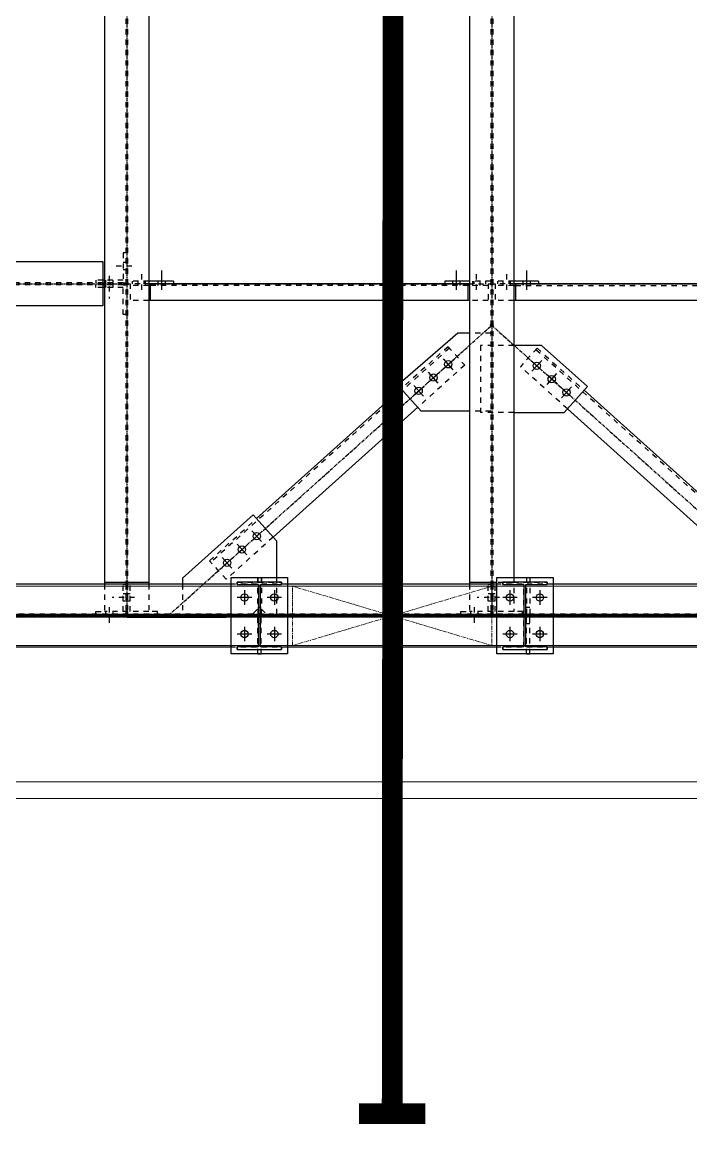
# Model space of a CAD drawing. Header units: inches. Extents: x 209270 to 234360, y -180214 to -150194.
# Drawn here: x 218898 to 220911, y -166874 to -163477 of the extents above; entities that cross this region are included whole.
import ezdxf

# ---------------------------------------------------------------- set-up
doc = ezdxf.new("R2010")
doc.units = ezdxf.units.IN
doc.header["$LTSCALE"] = 10
doc.header["$MEASUREMENT"] = 0
for name, pattern in [('CENTER', [2, 1.25, -0.25, 0.25, -0.25]), ('DXK_LINE_DOT2', [3.9198, 1.9599, -1.9599]), ('DXK_LINE_DOT5', [7.8785, 2.979, -0.9799, 0.9799, -0.9799, 0.9799, -0.9799]), ('HIDDEN', [0.375, 0.25, -0.125]), ('PHANTOM', [2.5, 1.25, -0.25, 0.25, -0.25, 0.25, -0.25])]:
    doc.linetypes.add(name, pattern=pattern)
doc.layers.get('0').update_dxf_attribs({"color": 1})
for name, color, linetype in [('_BLUE_0', 5, 'Continuous'), ('_BLUE_1', 5, 'Continuous'), ('_BLUE_2', 5, 'Continuous'), ('_BLUE_4', 5, 'Continuous')]:
    doc.layers.add(name, color=color, linetype=linetype)
for name, color, linetype, lineweight in [('CEN', 1, 'CENTER', 9), ('CENTER', 1, 'CENTER', 9), ('DIM', 1, 'Continuous', 13), ('DIM.', 1, 'Continuous', 13), ('handrail', 1, 'FENCELINE1', 9), ('HIDDEN', 1, 'HIDDEN', 9), ('hoist', 1, 'Continuous', 9), ('MAIN OBJECT', 1, 'Continuous', 18), ('PHANTOM', 1, 'PHANTOM', 0), ('Sheeting', 1, 'Continuous', 0)]:
    doc.layers.add(name, color=color, linetype=linetype, lineweight=lineweight)
doc.linetypes.add('FENCELINE1', pattern='A,0.25,-0.1,[133,arial.ttf,S=0.1,R=0,X=-0.1,Y=0],-0.1,1', length=1.45)

# ---------------------------------------------------------------- blocks, each defined once
blk = doc.blocks.new('A$C67244592')
at = {"layer": 'hoist', "lineweight": 0, "const_width": 62.5}
blk.add_lwpolyline([(0, -500), (4.3, 5159.9, 0.081795), (-153.3, 6122), (-1342.4, 9643.9, -0.081584), (-1500.1, 10603.6), (-1500.1, 15050)], format="xyb", dxfattribs=at)
blk.add_lwpolyline([(-100, -500), (100, -500)], dxfattribs=at)
blk = doc.blocks.new('A$C1b4ed5d7')
at = {"layer": 'PHANTOM', "elevation": -0.8}
for points in [[(-660, 10500), (12160, 10500), (12160, -550), (-660, -550)], [(-610, 10450), (12110, 10450), (12110, -500), (-610, -500)]]:
    blk.add_lwpolyline(points, close=True, dxfattribs=at)
blk = doc.blocks.new('MECH_DRAWING')
at = {"layer": 'CEN'}
blk.add_line((217212.2, -165263.7), (228311.6, -165263.7), dxfattribs=at)
at = {"layer": 'CEN', "elevation": 0.8}
blk.add_lwpolyline([(217011.9, -155263.7), (228511.9, -155263.7), (228511.9, -165263.7), (217011.9, -165263.7)], close=True, dxfattribs=at)
blk.add_lwpolyline([(217011.9, -165263.7), (217011.9, -165263.7), (228511.9, -165263.7), (228511.9, -165268.7)], dxfattribs=at)
at = {"layer": 'CENTER'}
for p, q in [((219711.9, -165353.4), (220311.9, -165174.6)), ((220311.9, -165353.4), (219711.9, -165174.6))]:
    blk.add_line(p, q, dxfattribs=at)
blk.add_lwpolyline([(219711.9, -165174.6), (220311.9, -165174.6), (220311.9, -165353.4), (219711.9, -165353.4)], close=True, dxfattribs=at)
at = {"layer": 'handrail', "const_width": 10}
blk.add_lwpolyline([(217011.9, -157988.4), (217011.9, -165263.7), (228511.9, -165263.7), (228511.9, -163968.7)], dxfattribs=at)
at = {"layer": 'HIDDEN', "elevation": 0}
blk.add_lwpolyline([(228307.2, -165268.1), (217216.6, -165268.1), (217216.6, -165259.3), (228307.2, -165259.3)], close=True, dxfattribs=at)
at = {"layer": 'MAIN OBJECT', "elevation": 0}
blk.add_lwpolyline([(228307.2, -165353.1), (217216.6, -165353.1), (217216.6, -165174.3), (228307.2, -165174.3)], close=True, dxfattribs=at)
at = {"layer": 'Sheeting'}
for points in [[(216351.9, -154713.7), (229171.9, -154713.7), (229171.9, -165813.7), (216351.9, -165813.7)], [(216401.9, -154763.7), (229121.9, -154763.7), (229121.9, -165763.7), (216401.9, -165763.7)]]:
    blk.add_lwpolyline(points, close=True, dxfattribs=at)
at = {"layer": 'DIM'}
blk.add_blockref('A$C1b4ed5d7', (217011.9, -176263.7, 0.8), dxfattribs=at)
at = {"layer": 'DIM.'}
blk.add_blockref('A$C67244592', (220011.9, -166263.7), dxfattribs=at)
blk = doc.blocks.new('GridLine-116860372-116905 - 114867')
at = {"layer": '_BLUE_2', "linetype": 'DXK_LINE_DOT5'}
blk.add_line((2535.4, 12570.8), (24512.1, 12570.8), dxfattribs=at)
blk = doc.blocks.new('Part-116860372-114923 - 114867')
at = {"layer": '_BLUE_1', "linetype": 'DXK_LINE_DOT2'}
for p, q in [((12931.8, 12689.6), (12719.3, 12689.6)), ((13931.8, 12689.6), (13719.3, 12689.6)), ((19818.1, 12576.7), (9958.1, 12576.7)), ((19818.1, 12565), (9958.1, 12565)), ((12931.8, 12452.1), (12719.3, 12452.1)), ((13931.8, 12452.1), (13719.3, 12452.1))]:
    blk.add_line(p, q, dxfattribs=at)
at = {"layer": '_BLUE_2', "linetype": 'Continuous'}
for p, q in [((12719.3, 12689.6), (9958.1, 12689.6)), ((13719.3, 12689.6), (12931.8, 12689.6)), ((14781.8, 12689.6), (13931.8, 12689.6)), ((12719.3, 12452.1), (9958.1, 12452.1)), ((13719.3, 12452.1), (12931.8, 12452.1)), ((14781.8, 12452.1), (13931.8, 12452.1))]:
    blk.add_line(p, q, dxfattribs=at)
at = {"layer": '_BLUE_4', "linetype": 'CENTER'}
blk.add_line((9575.6, 12570.8), (20200.6, 12570.8), dxfattribs=at)
blk = doc.blocks.new('Part-116860372-114924 - 114867')
at = {"layer": '_BLUE_4', "linetype": 'Continuous'}
blk.add_hatch(color=256, dxfattribs=at).paths.add_polyline_path([(12825.6, 12565.8, -1), (12825.6, 12575.8, -1)])
at = {"layer": '_BLUE_1', "linetype": 'DXK_LINE_DOT2'}
for p, q in [((12742.3, 12688.1), (12742.3, 12697.8)), ((12742.3, 12697.8), (12908.8, 12697.8)), ((12908.8, 12697.8), (12908.8, 12688.1)), ((12822, 12688.1), (12742.3, 12688.1)), ((12822, 12453.6), (12822, 12688.1)), ((12829.1, 12453.6), (12829.1, 12688.1)), ((12829.1, 12688.1), (12908.8, 12688.1)), ((12742.3, 12443.8), (12742.3, 12453.6)), ((12822, 12453.6), (12742.3, 12453.6)), ((12742.3, 12443.8), (12908.8, 12443.8)), ((12908.8, 12453.6), (12829.1, 12453.6)), ((12908.8, 12453.6), (12908.8, 12443.8))]:
    blk.add_line(p, q, dxfattribs=at)
at = {"layer": '_BLUE_2', "linetype": 'Continuous'}
for p, q in [((12742.3, 12697.8), (12742.3, 12697.8)), ((12908.8, 12697.8), (12742.3, 12697.8)), ((12742.3, 12697.8), (12742.3, 12688.1)), ((12908.8, 12697.8), (12908.8, 12697.8)), ((12908.8, 12688.1), (12908.8, 12697.8)), ((12742.3, 12688.1), (12742.3, 12688.1)), ((12742.3, 12688.1), (12822, 12688.1)), ((12822, 12688.1), (12822, 12688.1)), ((12822, 12688.1), (12822, 12453.6)), ((12829.1, 12688.1), (12829.1, 12688.1)), ((12829.1, 12453.6), (12829.1, 12688.1)), ((12829.1, 12688.1), (12908.8, 12688.1)), ((12908.8, 12688.1), (12908.8, 12688.1)), ((12742.3, 12453.6), (12742.3, 12453.6)), ((12822, 12453.6), (12742.3, 12453.6)), ((12742.3, 12453.6), (12742.3, 12443.8)), ((12742.3, 12443.8), (12742.3, 12443.8)), ((12742.3, 12443.8), (12908.8, 12443.8)), ((12822, 12453.6), (12822, 12453.6)), ((12829.1, 12453.6), (12829.1, 12453.6)), ((12908.8, 12453.6), (12829.1, 12453.6)), ((12908.8, 12453.6), (12908.8, 12453.6)), ((12908.8, 12443.8), (12908.8, 12453.6)), ((12908.8, 12443.8), (12908.8, 12443.8))]:
    blk.add_line(p, q, dxfattribs=at)
at = {"layer": '_BLUE_4', "linetype": 'CENTER'}
blk.add_line((12825.6, 12570.8), (12825.6, 12570.8), dxfattribs=at)
at = {"layer": '_BLUE_4', "linetype": 'Continuous'}
blk.add_circle((12825.6, 12570.8), 5, dxfattribs=at)
blk = doc.blocks.new('Part-116860372-114925 - 114867')
at = {"layer": '_BLUE_4', "linetype": 'Continuous'}
blk.add_hatch(color=256, dxfattribs=at).paths.add_polyline_path([(13825.6, 12565.8, -1), (13825.6, 12575.8, -1)])
at = {"layer": '_BLUE_1', "linetype": 'DXK_LINE_DOT2'}
for p, q in [((13742.3, 12688.1), (13742.3, 12697.8)), ((13742.3, 12697.8), (13908.8, 12697.8)), ((13908.8, 12697.8), (13908.8, 12688.1)), ((13822, 12688.1), (13742.3, 12688.1)), ((13822, 12453.6), (13822, 12688.1)), ((13829.2, 12453.6), (13829.2, 12688.1)), ((13829.2, 12688.1), (13908.8, 12688.1)), ((13742.3, 12443.8), (13742.3, 12453.6)), ((13822, 12453.6), (13742.3, 12453.6)), ((13742.3, 12443.8), (13908.8, 12443.8)), ((13908.8, 12453.6), (13829.2, 12453.6)), ((13908.8, 12453.6), (13908.8, 12443.8))]:
    blk.add_line(p, q, dxfattribs=at)
at = {"layer": '_BLUE_2', "linetype": 'Continuous'}
for p, q in [((13742.3, 12697.8), (13742.3, 12697.8)), ((13908.8, 12697.8), (13742.3, 12697.8)), ((13742.3, 12697.8), (13742.3, 12688.1)), ((13908.8, 12697.8), (13908.8, 12697.8)), ((13908.8, 12688.1), (13908.8, 12697.8)), ((13742.3, 12688.1), (13742.3, 12688.1)), ((13742.3, 12688.1), (13822, 12688.1)), ((13822, 12688.1), (13822, 12688.1)), ((13822, 12688.1), (13822, 12453.6)), ((13829.2, 12688.1), (13829.2, 12688.1)), ((13829.2, 12453.6), (13829.2, 12688.1)), ((13829.2, 12688.1), (13908.8, 12688.1)), ((13908.8, 12688.1), (13908.8, 12688.1)), ((13742.3, 12453.6), (13742.3, 12453.6)), ((13822, 12453.6), (13742.3, 12453.6)), ((13742.3, 12453.6), (13742.3, 12443.8)), ((13742.3, 12443.8), (13742.3, 12443.8)), ((13742.3, 12443.8), (13908.8, 12443.8)), ((13822, 12453.6), (13822, 12453.6)), ((13829.2, 12453.6), (13829.2, 12453.6)), ((13908.8, 12453.6), (13829.2, 12453.6)), ((13908.8, 12453.6), (13908.8, 12453.6)), ((13908.8, 12443.8), (13908.8, 12453.6)), ((13908.8, 12443.8), (13908.8, 12443.8))]:
    blk.add_line(p, q, dxfattribs=at)
at = {"layer": '_BLUE_4', "linetype": 'CENTER'}
blk.add_line((13825.6, 12570.8), (13825.6, 12570.8), dxfattribs=at)
at = {"layer": '_BLUE_4', "linetype": 'Continuous'}
blk.add_circle((13825.6, 12570.8), 5, dxfattribs=at)
blk = doc.blocks.new('Part-116860372-114990 - 114867')
at = {"layer": '_BLUE_4', "linetype": 'Continuous'}
for points in [[(12325.6, 15315.8, -1), (12325.6, 15325.8, -1)], [(12325.6, 12565.8, -1), (12325.6, 12575.8, -1)]]:
    blk.add_hatch(color=256, dxfattribs=at).paths.add_polyline_path(points)
at = {"layer": '_BLUE_1', "linetype": 'DXK_LINE_DOT2'}
for p, q in [((12242.3, 15303.4), (12242.3, 15177.7)), ((12408.8, 15303.4), (12242.3, 15303.4)), ((12322, 15303.4), (12322, 15177.7)), ((12329.1, 15303.4), (12329.1, 15177.7)), ((12408.8, 15303.4), (12408.8, 15177.7)), ((12322, 15171.5), (12322, 12695.8)), ((12329.1, 15171.5), (12329.1, 12695.8)), ((12242.3, 12689.6), (12242.3, 12586.7)), ((12322, 12689.6), (12322, 12586.7)), ((12329.1, 12689.6), (12329.1, 12586.7)), ((12408.8, 12689.6), (12408.8, 12586.7)), ((12408.8, 12586.7), (12242.3, 12586.7))]:
    blk.add_line(p, q, dxfattribs=at)
at = {"layer": '_BLUE_2', "linetype": 'Continuous'}
for p, q in [((12242.3, 15177.7), (12242.3, 12689.6)), ((12408.8, 15171.5), (12242.3, 15171.5)), ((12322, 15177.7), (12322, 15171.5)), ((12329.1, 15177.7), (12329.1, 15171.5)), ((12408.8, 15177.7), (12408.8, 12689.6)), ((12408.8, 12695.8), (12242.3, 12695.8)), ((12322, 12695.8), (12322, 12689.6)), ((12329.1, 12695.8), (12329.1, 12689.6))]:
    blk.add_line(p, q, dxfattribs=at)
at = {"layer": '_BLUE_4', "linetype": 'CENTER'}
blk.add_line((12325.6, 15320.8), (12325.6, 12570.8), dxfattribs=at)
at = {"layer": '_BLUE_4', "linetype": 'Continuous'}
for centre in [(12325.6, 15320.8), (12325.6, 12570.8)]:
    blk.add_circle(centre, 5, dxfattribs=at)
blk = doc.blocks.new('Part-116860372-114991 - 114867')
at = {"layer": '_BLUE_4', "linetype": 'Continuous'}
for points in [[(9575.6, 13815.8, -1), (9575.6, 13825.8, -1)], [(12325.6, 13815.8, -1), (12325.6, 13825.8, -1)]]:
    blk.add_hatch(color=256, dxfattribs=at).paths.add_polyline_path(points)
at = {"layer": '_BLUE_1', "linetype": 'DXK_LINE_DOT2'}
for p, q in [((9458.3, 13824.4), (9458.3, 13904.1)), ((9692.8, 13824.4), (9692.8, 13904.1)), ((9702.6, 13737.6), (9702.6, 13904.1)), ((12236.1, 13824.4), (9458.3, 13824.4)), ((9458.3, 13737.6), (9458.3, 13817.3)), ((12236.1, 13817.3), (9458.3, 13817.3)), ((9692.8, 13737.6), (9692.8, 13817.3)), ((12312, 13824.4), (12236.1, 13824.4)), ((12312, 13817.3), (12242.3, 13817.3)), ((12312, 13824.4), (12312, 13817.3))]:
    blk.add_line(p, q, dxfattribs=at)
at = {"layer": '_BLUE_2', "linetype": 'Continuous'}
for p, q in [((9448.6, 13737.6), (9448.6, 13904.1)), ((9448.6, 13904.1), (12236.1, 13904.1)), ((12236.1, 13904.1), (12236.1, 13737.6)), ((12236.1, 13824.4), (12242.3, 13824.4)), ((12242.3, 13817.3), (12236.1, 13817.3)), ((12236.1, 13737.6), (9448.6, 13737.6))]:
    blk.add_line(p, q, dxfattribs=at)
at = {"layer": '_BLUE_4', "linetype": 'CENTER'}
blk.add_line((9575.6, 13820.8), (12325.6, 13820.8), dxfattribs=at)
at = {"layer": '_BLUE_4', "linetype": 'Continuous'}
for centre in [(9575.6, 13820.8), (12325.6, 13820.8)]:
    blk.add_circle(centre, 5, dxfattribs=at)
blk = doc.blocks.new('Part-116860372-114993 - 114867')
at = {"layer": '_BLUE_4', "linetype": 'Continuous'}
for points in [[(13700.6, 15315.8, -1), (13700.6, 15325.8, -1)], [(13700.6, 12565.8, -1), (13700.6, 12575.8, -1)]]:
    blk.add_hatch(color=256, dxfattribs=at).paths.add_polyline_path(points)
at = {"layer": '_BLUE_1', "linetype": 'DXK_LINE_DOT2'}
for p, q in [((13617.3, 15303.4), (13617.3, 15177.7)), ((13783.8, 15303.4), (13617.3, 15303.4)), ((13697, 15303.4), (13697, 15177.7)), ((13704.1, 15303.4), (13704.1, 15177.7)), ((13783.8, 15303.4), (13783.8, 15171.5)), ((13697, 15171.5), (13697, 12695.8)), ((13704.1, 15171.5), (13704.1, 12695.8)), ((13783.8, 12714.6), (13783.8, 12586.7)), ((13617.3, 12689.6), (13617.3, 12586.7)), ((13697, 12689.6), (13697, 12586.7)), ((13704.1, 12689.6), (13704.1, 12586.7)), ((13783.8, 12695.8), (13719.3, 12695.8)), ((13783.8, 12586.7), (13617.3, 12586.7))]:
    blk.add_line(p, q, dxfattribs=at)
at = {"layer": '_BLUE_2', "linetype": 'Continuous'}
for p, q in [((13617.3, 15177.7), (13617.3, 12689.6)), ((13783.8, 15171.5), (13617.3, 15171.5)), ((13697, 15177.7), (13697, 15171.5)), ((13704.1, 15177.7), (13704.1, 15171.5)), ((13783.8, 15177.7), (13783.8, 12714.6)), ((13719.3, 12695.8), (13617.3, 12695.8)), ((13697, 12695.8), (13697, 12689.6)), ((13704.1, 12695.8), (13704.1, 12689.6))]:
    blk.add_line(p, q, dxfattribs=at)
at = {"layer": '_BLUE_4', "linetype": 'CENTER'}
blk.add_line((13700.6, 15320.8), (13700.6, 12570.8), dxfattribs=at)
at = {"layer": '_BLUE_4', "linetype": 'Continuous'}
for centre in [(13700.6, 15320.8), (13700.6, 12570.8)]:
    blk.add_circle(centre, 5, dxfattribs=at)
blk = doc.blocks.new('Part-116860372-115021 - 114867')
at = {"layer": '_BLUE_4', "linetype": 'Continuous'}
for points in [[(12325.6, 13815.8, -1), (12325.6, 13825.8, -1)], [(13700.6, 13815.8, -1), (13700.6, 13825.8, -1)]]:
    blk.add_hatch(color=256, dxfattribs=at).paths.add_polyline_path(points)
at = {"layer": '_BLUE_1', "linetype": 'DXK_LINE_DOT2'}
for p, q in [((12339.1, 13820.8), (12339.1, 13758.3)), ((12415.1, 13820.8), (12339.1, 13820.8)), ((12408.8, 13814.6), (12339.1, 13814.6)), ((13611.1, 13814.6), (12415.1, 13814.6)), ((13611.1, 13820.8), (13687, 13820.8)), ((13687, 13814.6), (13617.3, 13814.6)), ((13687, 13820.8), (13687, 13758.3)), ((12408.8, 13758.3), (12339.1, 13758.3)), ((13687, 13758.3), (13617.3, 13758.3))]:
    blk.add_line(p, q, dxfattribs=at)
at = {"layer": '_BLUE_2', "linetype": 'Continuous'}
for p, q in [((12415.1, 13814.6), (12408.8, 13814.6)), ((13611.1, 13820.8), (12415.1, 13820.8)), ((12415.1, 13758.3), (12415.1, 13820.8)), ((13611.1, 13820.8), (13611.1, 13758.3)), ((13617.3, 13814.6), (13611.1, 13814.6)), ((13617.3, 13758.3), (12408.8, 13758.3))]:
    blk.add_line(p, q, dxfattribs=at)
at = {"layer": '_BLUE_4', "linetype": 'CENTER'}
for p, q in [((12325.6, 13820.8), (12339.1, 13820.8)), ((12415.1, 13820.8), (13611.1, 13820.8)), ((13687, 13820.8), (13700.6, 13820.8))]:
    blk.add_line(p, q, dxfattribs=at)
at = {"layer": '_BLUE_4', "linetype": 'Continuous'}
for centre in [(12325.6, 13820.8), (13700.6, 13820.8)]:
    blk.add_circle(centre, 5, dxfattribs=at)
blk = doc.blocks.new('Part-116860372-115022 - 114867')
at = {"layer": '_BLUE_4', "linetype": 'Continuous'}
for points in [[(13700.6, 13815.8, -1), (13700.6, 13825.8, -1)], [(15075.6, 13815.8, -1), (15075.6, 13825.8, -1)]]:
    blk.add_hatch(color=256, dxfattribs=at).paths.add_polyline_path(points)
at = {"layer": '_BLUE_1', "linetype": 'DXK_LINE_DOT2'}
for p, q in [((13714.1, 13820.8), (13714.1, 13758.3)), ((13790.1, 13820.8), (13714.1, 13820.8)), ((13783.8, 13814.6), (13714.1, 13814.6)), ((13790.1, 13814.6), (14986.1, 13814.6)), ((14775.6, 13820.8), (14613.1, 13820.8)), ((15062, 13820.8), (14986.1, 13820.8)), ((15062, 13814.6), (14992.3, 13814.6)), ((15062, 13758.3), (15062, 13820.8)), ((13783.8, 13758.3), (13714.1, 13758.3)), ((14775.6, 13758.3), (14613.1, 13758.3)), ((15062, 13758.3), (14986.1, 13758.3))]:
    blk.add_line(p, q, dxfattribs=at)
at = {"layer": '_BLUE_2', "linetype": 'Continuous'}
for p, q in [((13783.8, 13814.6), (13790.1, 13814.6)), ((14613.1, 13820.8), (13790.1, 13820.8)), ((13790.1, 13820.8), (13790.1, 13758.3)), ((14986.1, 13820.8), (14775.6, 13820.8)), ((14986.1, 13820.8), (14986.1, 13758.3)), ((14992.3, 13814.6), (14986.1, 13814.6)), ((14613.1, 13758.3), (13783.8, 13758.3)), ((14992.3, 13758.3), (14775.6, 13758.3))]:
    blk.add_line(p, q, dxfattribs=at)
at = {"layer": '_BLUE_4', "linetype": 'CENTER'}
for p, q in [((13700.6, 13820.8), (13714.1, 13820.8)), ((13790.1, 13820.8), (14613.1, 13820.8)), ((14775.6, 13820.8), (14986.1, 13820.8)), ((15062, 13820.8), (15075.6, 13820.8))]:
    blk.add_line(p, q, dxfattribs=at)
at = {"layer": '_BLUE_4', "linetype": 'Continuous'}
for centre in [(13700.6, 13820.8), (15075.6, 13820.8)]:
    blk.add_circle(centre, 5, dxfattribs=at)
blk = doc.blocks.new('Part-116860372-115068 - 114867')
at = {"layer": '_BLUE_4', "linetype": 'Continuous'}
for points in [[(13700.6, 13659.6, -1), (13700.6, 13669.6, -1)], [(12481.8, 12565.8, -1), (12481.8, 12575.8, -1)]]:
    blk.add_hatch(color=256, dxfattribs=at).paths.add_polyline_path(points)
at = {"layer": '_BLUE_1', "linetype": 'DXK_LINE_DOT2'}
for p, q in [((13541, 13578.5), (12642.9, 12772.5)), ((13536, 13584), (13359.2, 13425.4)), ((13536, 13584), (13598.6, 13514.3)), ((13598.6, 13514.3), (13421.8, 13355.6)), ((12637.9, 12778.1), (12814.7, 12936.7)), ((12877.3, 12867), (12700.5, 12708.3)), ((12700.5, 12708.3), (12637.9, 12778.1))]:
    blk.add_line(p, q, dxfattribs=at)
at = {"layer": '_BLUE_2', "linetype": 'Continuous'}
for p, q in [((13359.2, 13425.4), (12814.7, 12936.7)), ((13421.8, 13355.6), (12877.3, 12867))]:
    blk.add_line(p, q, dxfattribs=at)
at = {"layer": '_BLUE_4', "linetype": 'CENTER'}
blk.add_line((12481.8, 12570.8), (13700.6, 13664.6), dxfattribs=at)
at = {"layer": '_BLUE_4', "linetype": 'Continuous'}
for centre in [(13700.6, 13664.6), (12481.8, 12570.8)]:
    blk.add_circle(centre, 5, dxfattribs=at)
blk = doc.blocks.new('Part-116860372-115069 - 114867')
at = {"layer": '_BLUE_4', "linetype": 'Continuous'}
for points in [[(13700.6, 13659.6, -1), (13700.6, 13669.6, -1)], [(14919.3, 12565.8, -1), (14919.3, 12575.8, -1)]]:
    blk.add_hatch(color=256, dxfattribs=at).paths.add_polyline_path(points)
at = {"layer": '_BLUE_1', "linetype": 'DXK_LINE_DOT2'}
for p, q in [((13871.4, 13578.4), (13808.8, 13508.7)), ((14758.2, 12772.5), (13866.4, 13572.8)), ((13871.4, 13578.4), (14048.2, 13419.8)), ((13985.6, 13350), (13808.8, 13508.7)), ((14763.2, 12778.1), (14586.5, 12936.7)), ((14700.6, 12708.3), (14523.8, 12867)), ((14763.2, 12778.1), (14700.6, 12708.3))]:
    blk.add_line(p, q, dxfattribs=at)
at = {"layer": '_BLUE_2', "linetype": 'Continuous'}
for p, q in [((14586.5, 12936.7), (14048.2, 13419.8)), ((14523.8, 12867), (13985.6, 13350))]:
    blk.add_line(p, q, dxfattribs=at)
at = {"layer": '_BLUE_4', "linetype": 'CENTER'}
blk.add_line((13700.6, 13664.6), (14919.3, 12570.8), dxfattribs=at)
at = {"layer": '_BLUE_4', "linetype": 'Continuous'}
for centre in [(13700.6, 13664.6), (14919.3, 12570.8)]:
    blk.add_circle(centre, 5, dxfattribs=at)
blk = doc.blocks.new('Part-116860372-115223 - 114867')
at = {"layer": '_BLUE_1', "linetype": 'DXK_LINE_DOT2'}
for p, q in [((13714.1, 12689.2), (13704.1, 12689.2)), ((13714.1, 12586.7), (13714.1, 12689.2)), ((13704.1, 12586.7), (13704.1, 12576.7)), ((13816.6, 12586.7), (13783.8, 12586.7)), ((13816.6, 12576.7), (13816.6, 12586.7))]:
    blk.add_line(p, q, dxfattribs=at)
blk = doc.blocks.new('Part-116860372-115219 - 114867')
at = {"layer": '_BLUE_1', "linetype": 'DXK_LINE_DOT2'}
for p, q in [((12339.1, 12689.2), (12329.1, 12689.2)), ((12339.1, 12586.7), (12339.1, 12689.2)), ((12329.1, 12586.7), (12329.1, 12576.7)), ((12441.6, 12586.7), (12408.8, 12586.7)), ((12441.6, 12576.7), (12441.6, 12586.7))]:
    blk.add_line(p, q, dxfattribs=at)
blk = doc.blocks.new('Part-116860372-115218 - 114867')
at = {"layer": '_BLUE_1', "linetype": 'DXK_LINE_DOT2'}
for p, q in [((12312, 12586.7), (12312, 12689.2)), ((12312, 12689.2), (12322, 12689.2)), ((12209.5, 12576.7), (12209.5, 12586.7)), ((12209.5, 12586.7), (12242.3, 12586.7)), ((12322, 12586.7), (12322, 12576.7))]:
    blk.add_line(p, q, dxfattribs=at)
blk = doc.blocks.new('Bolt-116860372-115220 - 114867')
at = {"layer": '_BLUE_1', "linetype": 'DXK_LINE_DOT2'}
for p, q in [((12355.4, 12639.2), (12270.4, 12639.2)), ((12322, 12653), (12312, 12653)), ((12322, 12625.5), (12312, 12625.5)), ((12329.1, 12653), (12322, 12653)), ((12329.1, 12625.5), (12322, 12625.5)), ((12339.1, 12653), (12329.1, 12653)), ((12339.1, 12625.5), (12329.1, 12625.5))]:
    blk.add_line(p, q, dxfattribs=at)
blk = doc.blocks.new('Part-116860372-115222 - 114867')
at = {"layer": '_BLUE_1', "linetype": 'DXK_LINE_DOT2'}
for p, q in [((13687, 12586.7), (13687, 12689.2)), ((13687, 12689.2), (13697, 12689.2)), ((13584.5, 12576.7), (13584.5, 12586.7)), ((13584.5, 12586.7), (13617.3, 12586.7)), ((13697, 12586.7), (13697, 12576.7))]:
    blk.add_line(p, q, dxfattribs=at)
blk = doc.blocks.new('Bolt-116860372-115224 - 114867')
at = {"layer": '_BLUE_1', "linetype": 'DXK_LINE_DOT2'}
for p, q in [((13730.4, 12639.2), (13645.4, 12639.2)), ((13697, 12653), (13687, 12653)), ((13697, 12625.5), (13687, 12625.5)), ((13704.1, 12653), (13697, 12653)), ((13704.1, 12625.5), (13697, 12625.5)), ((13714.1, 12653), (13704.1, 12653)), ((13714.1, 12625.5), (13704.1, 12625.5))]:
    blk.add_line(p, q, dxfattribs=at)
blk = doc.blocks.new('Part-116860372-150366 - 114867')
at = {"layer": '_BLUE_1', "linetype": 'DXK_LINE_DOT2'}
for p, q in [((13831.8, 12427.1), (13831.8, 12565)), ((13844.3, 12540), (13831.8, 12540)), ((13844.3, 12427.1), (13844.3, 12565)), ((13831.8, 12427.1), (13844.3, 12427.1))]:
    blk.add_line(p, q, dxfattribs=at)
blk = doc.blocks.new('Part-116860372-115242 - 114867')
at = {"layer": '_BLUE_1', "linetype": 'DXK_LINE_DOT2'}
for p, q in [((12209.5, 13807.3), (12209.5, 13817.3)), ((12236.1, 13807.3), (12209.5, 13807.3)), ((12236.1, 13817.3), (12242.3, 13817.3)), ((12312, 13807.3), (12242.3, 13807.3)), ((12312, 13817.3), (12322, 13817.3)), ((12312, 13704.8), (12312, 13807.3)), ((12322, 13704.8), (12312, 13704.8))]:
    blk.add_line(p, q, dxfattribs=at)
at = {"layer": '_BLUE_2', "linetype": 'Continuous'}
blk.add_line((12242.3, 13807.3), (12236.1, 13807.3), dxfattribs=at)
blk = doc.blocks.new('Part-116860372-115243 - 114867')
at = {"layer": '_BLUE_1', "linetype": 'DXK_LINE_DOT2'}
for p, q in [((12322, 13936.9), (12312, 13936.9)), ((12312, 13936.9), (12312, 13834.4)), ((12209.5, 13834.4), (12209.5, 13824.4)), ((12236.1, 13834.4), (12209.5, 13834.4)), ((12312, 13834.4), (12242.3, 13834.4)), ((12312, 13824.4), (12322, 13824.4))]:
    blk.add_line(p, q, dxfattribs=at)
at = {"layer": '_BLUE_2', "linetype": 'Continuous'}
blk.add_line((12242.3, 13834.4), (12236.1, 13834.4), dxfattribs=at)
blk = doc.blocks.new('Bolt-116860372-115244 - 114867')
at = {"layer": '_BLUE_1', "linetype": 'DXK_LINE_DOT2'}
for p, q in [((12259.5, 13850.6), (12259.5, 13765.6)), ((12245.8, 13834.4), (12245.8, 13824.4)), ((12245.8, 13824.4), (12245.8, 13817.3)), ((12245.8, 13817.3), (12245.8, 13807.3)), ((12273.3, 13834.4), (12273.3, 13824.4)), ((12273.3, 13824.4), (12273.3, 13817.3)), ((12273.3, 13817.3), (12273.3, 13807.3))]:
    blk.add_line(p, q, dxfattribs=at)
blk = doc.blocks.new('Part-116860372-116130 - 114867')
at = {"layer": '_BLUE_1', "linetype": 'DXK_LINE_DOT2'}
for p, q in [((13658.8, 13588.5), (13658.8, 13336.1)), ((13783.8, 13588.5), (13658.8, 13588.5)), ((13783.8, 13336.1), (13658.8, 13336.1))]:
    blk.add_line(p, q, dxfattribs=at)
at = {"layer": '_BLUE_2', "linetype": 'Continuous'}
for p, q in [((13888.2, 13588.5), (13783.8, 13588.5)), ((14060.7, 13433.8), (13888.2, 13588.5)), ((13973.1, 13336.1), (14060.7, 13433.8)), ((13783.8, 13336.1), (13973.1, 13336.1))]:
    blk.add_line(p, q, dxfattribs=at)
blk = doc.blocks.new('Bolt-116860372-115254 - 114867')
at = {"layer": '_BLUE_1', "linetype": 'DXK_LINE_DOT2'}
for p, q in [((12245.8, 12586.7), (12245.8, 12576.7)), ((12245.8, 12576.7), (12245.8, 12565)), ((12259.5, 12603), (12259.5, 12524.2)), ((12273.3, 12586.7), (12273.3, 12576.7)), ((12273.3, 12576.7), (12273.3, 12565))]:
    blk.add_line(p, q, dxfattribs=at)
blk = doc.blocks.new('Bolt-116860372-115283 - 114867')
at = {"layer": '_BLUE_1', "linetype": 'DXK_LINE_DOT2'}
for p, q in [((13620.8, 12586.7), (13620.8, 12576.7)), ((13620.8, 12576.7), (13620.8, 12565)), ((13634.5, 12603), (13634.5, 12524.2)), ((13648.3, 12586.7), (13648.3, 12576.7)), ((13648.3, 12576.7), (13648.3, 12565))]:
    blk.add_line(p, q, dxfattribs=at)
blk = doc.blocks.new('Bolt-116860372-115291 - 114867')
at = {"layer": '_BLUE_1', "linetype": 'DXK_LINE_DOT2'}
for p, q in [((12345.4, 13886.9), (12266.6, 13886.9)), ((12322, 13900.6), (12312, 13900.6)), ((12329.1, 13900.6), (12322, 13900.6)), ((12322, 13873.1), (12312, 13873.1)), ((12329.1, 13873.1), (12322, 13873.1))]:
    blk.add_line(p, q, dxfattribs=at)
blk = doc.blocks.new('Part-116860372-150369 - 114867')
at = {"layer": '_BLUE_1', "linetype": 'DXK_LINE_DOT2'}
for p, q in [((12819.3, 12714.6), (12819.3, 12576.7)), ((12831.8, 12714.6), (12831.8, 12576.7)), ((12831.8, 12601.7), (12819.3, 12601.7))]:
    blk.add_line(p, q, dxfattribs=at)
blk = doc.blocks.new('Part-116860372-115647 - 114867')
at = {"layer": '_BLUE_1', "linetype": 'DXK_LINE_DOT2'}
for p, q in [((13783.8, 13830.8), (13704.1, 13830.8)), ((13722.9, 13820.8), (13722.9, 13830.8)), ((13766.6, 13820.8), (13766.6, 13830.8))]:
    blk.add_line(p, q, dxfattribs=at)
at = {"layer": '_BLUE_2', "linetype": 'Continuous'}
for p, q in [((13876.6, 13830.8), (13783.8, 13830.8)), ((13790.1, 13820.8), (13783.8, 13820.8)), ((13876.6, 13830.8), (13876.6, 13820.8))]:
    blk.add_line(p, q, dxfattribs=at)
blk = doc.blocks.new('Part-116860372-115648 - 114867')
at = {"layer": '_BLUE_1', "linetype": 'DXK_LINE_DOT2'}
for p, q in [((13697, 13830.8), (13617.3, 13830.8)), ((13634.5, 13820.8), (13634.5, 13830.8)), ((13678.3, 13820.8), (13678.3, 13830.8))]:
    blk.add_line(p, q, dxfattribs=at)
at = {"layer": '_BLUE_2', "linetype": 'Continuous'}
for p, q in [((13617.3, 13830.8), (13524.5, 13830.8)), ((13524.5, 13830.8), (13524.5, 13820.8)), ((13617.3, 13820.8), (13611.1, 13820.8))]:
    blk.add_line(p, q, dxfattribs=at)
blk = doc.blocks.new('Bolt-116860372-115649 - 114867')
at = {"layer": '_BLUE_1', "linetype": 'DXK_LINE_DOT2'}
for p, q in [((13643.3, 13798.3), (13643.3, 13870.8)), ((13629.5, 13820.8), (13629.5, 13830.8)), ((13629.5, 13814.6), (13629.5, 13820.8)), ((13657, 13820.8), (13657, 13830.8)), ((13657, 13814.6), (13657, 13820.8))]:
    blk.add_line(p, q, dxfattribs=at)
at = {"layer": '_BLUE_2', "linetype": 'Continuous'}
for p, q in [((13568.3, 13798.3), (13568.3, 13870.8)), ((13554.5, 13820.8), (13554.5, 13830.8)), ((13554.5, 13814.6), (13554.5, 13820.8)), ((13582, 13820.8), (13582, 13830.8)), ((13582, 13814.6), (13582, 13820.8))]:
    blk.add_line(p, q, dxfattribs=at)
blk = doc.blocks.new('Bolt-116860372-115650 - 114867')
at = {"layer": '_BLUE_1', "linetype": 'DXK_LINE_DOT2'}
for p, q in [((13757.9, 13798.3), (13757.9, 13870.8)), ((13744.1, 13820.8), (13744.1, 13830.8)), ((13744.1, 13814.6), (13744.1, 13820.8)), ((13771.6, 13820.8), (13771.6, 13830.8)), ((13771.6, 13814.6), (13771.6, 13820.8))]:
    blk.add_line(p, q, dxfattribs=at)
at = {"layer": '_BLUE_2', "linetype": 'Continuous'}
for p, q in [((13832.9, 13798.3), (13832.9, 13870.8)), ((13819.1, 13820.8), (13819.1, 13830.8)), ((13819.1, 13814.6), (13819.1, 13820.8)), ((13846.6, 13820.8), (13846.6, 13830.8)), ((13846.6, 13814.6), (13846.6, 13820.8))]:
    blk.add_line(p, q, dxfattribs=at)
blk = doc.blocks.new('Part-116860372-115651 - 114867')
at = {"layer": '_BLUE_1', "linetype": 'DXK_LINE_DOT2'}
for p, q in [((12408.8, 13830.8), (12329.1, 13830.8)), ((12347.9, 13820.8), (12347.9, 13830.8)), ((12391.6, 13820.8), (12391.6, 13830.8))]:
    blk.add_line(p, q, dxfattribs=at)
at = {"layer": '_BLUE_2', "linetype": 'Continuous'}
for p, q in [((12501.6, 13830.8), (12408.8, 13830.8)), ((12415.1, 13820.8), (12408.8, 13820.8)), ((12501.6, 13830.8), (12501.6, 13820.8))]:
    blk.add_line(p, q, dxfattribs=at)
blk = doc.blocks.new('Bolt-116860372-115652 - 114867')
at = {"layer": '_BLUE_1', "linetype": 'DXK_LINE_DOT2'}
for p, q in [((12382.9, 13798.3), (12382.9, 13870.8)), ((12369.1, 13820.8), (12369.1, 13830.8)), ((12369.1, 13814.6), (12369.1, 13820.8)), ((12396.6, 13820.8), (12396.6, 13830.8)), ((12396.6, 13814.6), (12396.6, 13820.8))]:
    blk.add_line(p, q, dxfattribs=at)
at = {"layer": '_BLUE_2', "linetype": 'Continuous'}
for p, q in [((12457.9, 13798.3), (12457.9, 13870.8)), ((12444.1, 13820.8), (12444.1, 13830.8)), ((12444.1, 13814.6), (12444.1, 13820.8)), ((12471.6, 13820.8), (12471.6, 13830.8)), ((12471.6, 13814.6), (12471.6, 13820.8))]:
    blk.add_line(p, q, dxfattribs=at)
blk = doc.blocks.new('Part-116860372-116124 - 114867')
at = {"layer": '_BLUE_1', "linetype": 'DXK_LINE_DOT2'}
for p, q in [((12818.1, 12714.6), (12833.1, 12714.6)), ((12818.1, 12714.6), (12818.1, 12595.5)), ((12833.1, 12714.6), (12833.1, 12595.5)), ((12889.8, 12714.6), (12889.8, 12576.7)), ((12536.4, 12689.6), (12536.4, 12576.7)), ((12799.3, 12576.7), (12818.1, 12595.5)), ((12818.1, 12595.5), (12799.3, 12576.7)), ((12818.1, 12595.5), (12818.1, 12595.5)), ((12833.1, 12595.5), (12851.8, 12576.7))]:
    blk.add_line(p, q, dxfattribs=at)
at = {"layer": '_BLUE_2', "linetype": 'Continuous'}
for p, q in [((12802.2, 12950.7), (12536.4, 12712.2)), ((12889.8, 12853), (12802.2, 12950.7)), ((12889.8, 12853), (12889.8, 12714.6)), ((12536.4, 12712.2), (12536.4, 12689.6))]:
    blk.add_line(p, q, dxfattribs=at)
blk = doc.blocks.new('Bolt-116860372-116125 - 114867')
at = {"layer": '_BLUE_2', "linetype": 'Continuous'}
for p, q in [((12836, 12888.7), (12795.1, 12851.9)), ((12797.1, 12890.8), (12833.9, 12849.8)), ((12780.2, 12838.6), (12739.2, 12801.8)), ((12741.3, 12840.7), (12778.1, 12799.7)), ((12724.3, 12788.5), (12683.4, 12751.8)), ((12685.5, 12790.6), (12722.2, 12749.7))]:
    blk.add_line(p, q, dxfattribs=at)
for centre in [(12815.5, 12870.3), (12759.7, 12820.2), (12703.9, 12770.1)]:
    blk.add_circle(centre, 13.8, dxfattribs=at)
blk = doc.blocks.new('Part-116860372-116127 - 114867')
at = {"layer": '_BLUE_1', "linetype": 'DXK_LINE_DOT2'}
for p, q in [((13697, 13635.2), (13617.3, 13635.2)), ((13697, 13341.7), (13617.3, 13341.7))]:
    blk.add_line(p, q, dxfattribs=at)
at = {"layer": '_BLUE_2', "linetype": 'Continuous'}
for p, q in [((13573.2, 13635.2), (13346.7, 13439.4)), ((13617.3, 13635.2), (13573.2, 13635.2)), ((13434.3, 13341.7), (13346.7, 13439.4)), ((13617.3, 13341.7), (13434.3, 13341.7))]:
    blk.add_line(p, q, dxfattribs=at)
blk = doc.blocks.new('Bolt-116860372-116128 - 114867')
at = {"layer": '_BLUE_2', "linetype": 'Continuous'}
for p, q in [((13516.3, 13499.2), (13557.3, 13536)), ((13555.2, 13497.1), (13518.4, 13538.1)), ((13460.5, 13449.1), (13501.4, 13485.9)), ((13499.3, 13447), (13462.6, 13488)), ((13404.7, 13399), (13445.6, 13435.8)), ((13443.5, 13397), (13406.8, 13437.9))]:
    blk.add_line(p, q, dxfattribs=at)
for centre in [(13536.8, 13517.6), (13481, 13467.5), (13425.2, 13417.4)]:
    blk.add_circle(centre, 13.8, dxfattribs=at)
blk = doc.blocks.new('Bolt-116860372-116131 - 114867')
at = {"layer": '_BLUE_2', "linetype": 'Continuous'}
for p, q in [((13891.1, 13493.6), (13850.1, 13530.4)), ((13889, 13532.5), (13852.2, 13491.5)), ((13946.9, 13443.5), (13906, 13480.3)), ((13944.8, 13482.4), (13908.1, 13441.4)), ((14002.7, 13393.4), (13961.8, 13430.2)), ((14000.6, 13432.3), (13963.9, 13391.3))]:
    blk.add_line(p, q, dxfattribs=at)
for centre in [(13870.6, 13512), (13926.4, 13461.9), (13982.2, 13411.8)]:
    blk.add_circle(centre, 13.8, dxfattribs=at)
blk = doc.blocks.new('Part-116860372-150367 - 114867')
at = {"layer": '_BLUE_1', "linetype": 'DXK_LINE_DOT2'}
for p, q in [((13831.8, 12714.6), (13831.8, 12576.7)), ((13831.8, 12714.6), (13844.3, 12714.6)), ((13844.3, 12714.6), (13844.3, 12576.7)), ((13844.3, 12601.7), (13831.8, 12601.7))]:
    blk.add_line(p, q, dxfattribs=at)
blk = doc.blocks.new('Part-116860372-116866 - 114867')
at = {"layer": '_BLUE_2', "linetype": 'Continuous'}
for p, q in [((13719.3, 12714.6), (13931.8, 12714.6)), ((13719.3, 12427.1), (13719.3, 12714.6)), ((13931.8, 12714.6), (13931.8, 12427.1)), ((13931.8, 12427.1), (13719.3, 12427.1))]:
    blk.add_line(p, q, dxfattribs=at)
blk = doc.blocks.new('Bolt-116860372-116867 - 114867')
at = {"layer": '_BLUE_2', "linetype": 'Continuous'}
for p, q in [((13769.3, 12667.1), (13769.3, 12612.1)), ((13881.8, 12667.1), (13881.8, 12612.1)), ((13796.8, 12639.6), (13741.8, 12639.6)), ((13909.3, 12639.6), (13854.3, 12639.6)), ((13769.3, 12529.6), (13769.3, 12474.6)), ((13881.8, 12529.6), (13881.8, 12474.6)), ((13796.8, 12502.1), (13741.8, 12502.1)), ((13909.3, 12502.1), (13854.3, 12502.1))]:
    blk.add_line(p, q, dxfattribs=at)
for centre in [(13769.3, 12639.6), (13881.8, 12639.6), (13769.3, 12502.1), (13881.8, 12502.1)]:
    blk.add_circle(centre, 13.8, dxfattribs=at)
blk = doc.blocks.new('Part-116860372-116869 - 114867')
at = {"layer": '_BLUE_2', "linetype": 'Continuous'}
for p, q in [((12719.3, 12714.6), (12931.8, 12714.6)), ((12719.3, 12427.1), (12719.3, 12714.6)), ((12931.8, 12714.6), (12931.8, 12427.1)), ((12931.8, 12427.1), (12719.3, 12427.1))]:
    blk.add_line(p, q, dxfattribs=at)
blk = doc.blocks.new('Bolt-116860372-116870 - 114867')
at = {"layer": '_BLUE_2', "linetype": 'Continuous'}
for p, q in [((12769.3, 12667.1), (12769.3, 12612.1)), ((12881.8, 12667.1), (12881.8, 12612.1)), ((12796.8, 12639.6), (12741.8, 12639.6)), ((12909.3, 12639.6), (12854.3, 12639.6)), ((12769.3, 12529.6), (12769.3, 12474.6)), ((12881.8, 12529.6), (12881.8, 12474.6)), ((12796.8, 12502.1), (12741.8, 12502.1)), ((12909.3, 12502.1), (12854.3, 12502.1))]:
    blk.add_line(p, q, dxfattribs=at)
for centre in [(12769.3, 12639.6), (12881.8, 12639.6), (12769.3, 12502.1), (12881.8, 12502.1)]:
    blk.add_circle(centre, 13.8, dxfattribs=at)
blk = doc.blocks.new('Part-116860372-116894 - 114867')
at = {"layer": '_BLUE_2', "linetype": 'Continuous'}
for p, q in [((12328, 12575.8), (12700.3, 12575.8)), ((12328, 12575.8), (12328, 12565.8)), ((12517.6, 12565.8), (12517.6, 12575.8)), ((12700.3, 12575.8), (12700.3, 12565.8)), ((12328, 12565.8), (12700.3, 12565.8))]:
    blk.add_line(p, q, dxfattribs=at)
blk = doc.blocks.new('Part-116860372-150368 - 114867')
at = {"layer": '_BLUE_1', "linetype": 'DXK_LINE_DOT2'}
for p, q in [((12819.3, 12427.1), (12819.3, 12565)), ((12831.8, 12540), (12819.3, 12540)), ((12831.8, 12427.1), (12831.8, 12565)), ((12819.3, 12427.1), (12831.8, 12427.1))]:
    blk.add_line(p, q, dxfattribs=at)
blk = doc.blocks.new('STR_DRAWING')
at = {"layer": '_BLUE_0', "xscale": 0.8, "yscale": 0.8, "zscale": 0.8}
for name in ['Part-116860372-114990 - 114867', 'Part-116860372-114993 - 114867', 'Part-116860372-115243 - 114867', 'Part-116860372-114991 - 114867', 'Bolt-116860372-115291 - 114867', 'Bolt-116860372-115652 - 114867', 'Bolt-116860372-115649 - 114867', 'Bolt-116860372-115650 - 114867', 'Bolt-116860372-115244 - 114867', 'Part-116860372-115021 - 114867', 'Part-116860372-115651 - 114867', 'Part-116860372-115648 - 114867', 'Part-116860372-115022 - 114867', 'Part-116860372-115647 - 114867', 'Part-116860372-115242 - 114867', 'Part-116860372-115068 - 114867', 'Part-116860372-115069 - 114867', 'Part-116860372-116127 - 114867', 'Part-116860372-116130 - 114867', 'Bolt-116860372-116128 - 114867', 'Bolt-116860372-116131 - 114867', 'Part-116860372-116124 - 114867', 'Bolt-116860372-116125 - 114867', 'GridLine-116860372-116905 - 114867', 'Part-116860372-114923 - 114867', 'Part-116860372-115218 - 114867', 'Part-116860372-115219 - 114867', 'Part-116860372-116869 - 114867', 'Part-116860372-114924 - 114867', 'Part-116860372-150369 - 114867', 'Part-116860372-115222 - 114867', 'Part-116860372-115223 - 114867', 'Part-116860372-116866 - 114867', 'Part-116860372-114925 - 114867', 'Part-116860372-150367 - 114867', 'Bolt-116860372-115220 - 114867', 'Bolt-116860372-116870 - 114867', 'Bolt-116860372-115224 - 114867', 'Bolt-116860372-116867 - 114867', 'Bolt-116860372-115254 - 114867', 'Bolt-116860372-115283 - 114867', 'Part-116860372-116894 - 114867', 'Part-116860372-150368 - 114867', 'Part-116860372-150366 - 114867']:
    blk.add_blockref(name, (971.5, 4264.2), dxfattribs=at)

msp = doc.modelspace()

# ---------------------------------------------------------------- block references
msp.add_blockref('MECH_DRAWING', (0, 0))
at = {"xscale": 0.9999999999078191, "yscale": 1.0000000000951985}
msp.add_blockref('STR_DRAWING', (208379.9, -179584.5), dxfattribs=at)

doc.saveas('drawing.dxf')
